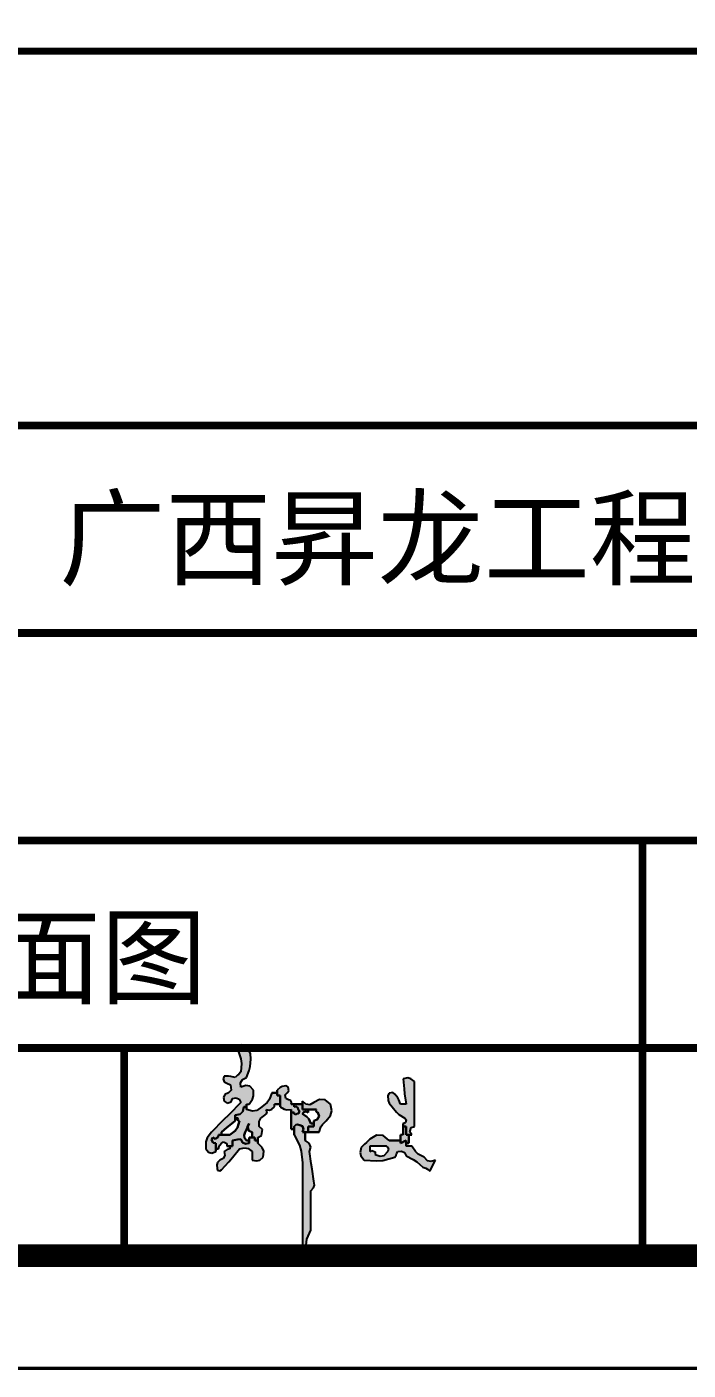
# Model space of a CAD drawing. Header units: millimetres. Extents: x -255 to 9196, y 129 to 426.
# Drawn here: x 7781.3 to 7810.6, y 129.3 to 188.8 of the extents above; entities that cross this region are included whole.
import ezdxf
from ezdxf.enums import TextEntityAlignment as Align

# ---------------------------------------------------------------- set-up
doc = ezdxf.new("R2010")
doc.units = ezdxf.units.MM
doc.layers.add('不打印', color=7, linetype='Continuous', plot=False)
doc.layers.add('地质-图框', color=7, linetype='Continuous')
doc.layers.add('地质-标注栏', color=7, linetype='Continuous')
doc.styles.add('LZ_PMT_LINE', font='', dxfattribs={"height": 2})
doc.styles.get("Standard").update_dxf_attribs({"font": 'simfang.ttf', "height": 2.5})
doc.styles.get('LZ_PMT_LINE').set_extended_font_data('SimSun')

# ---------------------------------------------------------------- blocks, each defined once
blk = doc.blocks.new('zhengyi')
h = blk.add_hatch(color=256)
h.dxf.hatch_style = 1
h.paths.add_polyline_path([(256.6931, 181.627), (256.7081, 181.638), (256.7147, 181.6434), (256.7166, 181.6509), (256.7133, 181.6588), (256.7264, 181.6573), (256.735, 181.6602), (256.7446, 181.6692), (256.7446, 181.6734), (256.7446, 181.6755), (256.7446, 181.6797), (256.7654, 181.6797), (256.7654, 181.7109), (256.7613, 181.7109), (256.7592, 181.7109), (256.755, 181.7109), (256.755, 181.7213), (256.7342, 181.7213), (256.7253, 181.6975), (256.7171, 181.6857), (256.6977, 181.6692), (256.679, 181.6554), (256.6628, 181.6525), (256.6404, 181.6588), (256.6404, 181.6692), (256.63, 181.6692), (256.6264, 181.6519), (256.6161, 181.6415), (256.5987, 181.638), (256.5987, 181.6276), (256.6092, 181.6276), (256.6068, 181.6236), (256.6097, 181.6176), (256.6144, 181.6171), (256.6071, 181.5928), (256.5983, 181.5802), (256.5779, 181.5651), (256.5466, 181.5651), (256.5362, 181.5651), (256.5352, 181.5558), (256.5234, 181.5499), (256.5154, 181.5546), (256.5106, 181.5466), (256.5165, 181.5348), (256.5258, 181.5338), (256.5258, 181.513), (256.5362, 181.513), (256.5387, 181.5219), (256.5409, 181.5264), (256.5466, 181.5338), (256.5547, 181.5386), (256.5665, 181.5326), (256.5675, 181.5234), (256.5883, 181.5234), (256.5883, 181.5317), (256.5883, 181.5359), (256.5883, 181.5442), (256.6007, 181.5469), (256.607, 181.5479), (256.6196, 181.5494), (256.6259, 181.537), (256.6371, 181.5314), (256.6508, 181.5338), (256.6508, 181.5442), (256.6404, 181.5442), (256.633, 181.5545), (256.6316, 181.5633), (256.6352, 181.5755), (256.6414, 181.588), (256.6443, 181.5937), (256.6436, 181.5957), (256.6508, 181.6067), (256.6446, 181.5942), (256.6443, 181.5937), (256.6489, 181.58), (256.6612, 181.5755), (256.6612, 181.5546), (256.6717, 181.5546), (256.6717, 181.5505), (256.6717, 181.5484), (256.6717, 181.5442), (256.6821, 181.5442), (256.6821, 181.5546), (256.6966, 181.563), (256.6993, 181.5846), (256.6873, 181.5963), (256.6871, 181.6149)])
h.paths.add_polyline_path([(256.6664, 181.7317), (256.6531, 181.7455), (256.6375, 181.749), (256.6196, 181.7422), (256.6185, 181.7589), (256.6254, 181.7711), (256.6404, 181.7786), (256.6503, 181.8046), (256.6535, 181.8187), (256.656, 181.8463), (256.6549, 181.8678), (256.6476, 181.881), (256.63, 181.8932), (256.6219, 181.9001), (256.6087, 181.8975), (256.6039, 181.888), (256.6016, 181.884), (256.6045, 181.8781), (256.6092, 181.8776), (256.6189, 181.8476), (256.6211, 181.831), (256.6196, 181.7995), (256.6112, 181.7911), (256.6071, 181.787), (256.5987, 181.7786), (256.5822, 181.7817), (256.5738, 181.7827), (256.5571, 181.7838), (256.553, 181.7734), (256.5573, 181.7625), (256.5675, 181.7578), (256.5804, 181.7507), (256.5831, 181.7317), (256.5727, 181.7213), (256.5602, 181.715), (256.5547, 181.7038), (256.5571, 181.6901), (256.5681, 181.6829), (256.5838, 181.6881), (256.5883, 181.7005), (256.6021, 181.7029), (256.6132, 181.6973), (256.6196, 181.6849), (256.5758, 181.6411), (256.5539, 181.6192), (256.5102, 181.5755), (256.4943, 181.5544), (256.4893, 181.5393), (256.4893, 181.513), (256.4988, 181.5011), (256.5115, 181.4975), (256.5258, 181.5025), (256.5258, 181.5338), (256.5165, 181.5348), (256.5106, 181.5466), (256.5154, 181.5546), (256.5234, 181.5499), (256.5352, 181.5558), (256.5362, 181.5651), (256.5466, 181.5651), (256.5466, 181.5755), (256.5675, 181.5921), (256.5779, 181.6005), (256.5987, 181.6171), (256.5987, 181.6276), (256.5987, 181.638), (256.6161, 181.6415), (256.6264, 181.6519), (256.63, 181.6692), (256.6404, 181.6692), (256.6404, 181.6797), (256.6446, 181.6797), (256.6467, 181.6797), (256.6508, 181.6797), (256.6621, 181.6982), (256.6657, 181.71)])
h.paths.add_polyline_path([(256.6985, 181.5185), (256.6821, 181.5338), (256.6821, 181.5442), (256.6717, 181.5442), (256.6717, 181.5484), (256.6717, 181.5505), (256.6717, 181.5546), (256.6508, 181.5546), (256.6508, 181.5442), (256.6508, 181.5338), (256.6371, 181.5314), (256.6259, 181.537), (256.6196, 181.5494), (256.607, 181.5479), (256.6007, 181.5469), (256.5883, 181.5442), (256.5883, 181.5359), (256.5883, 181.5317), (256.5883, 181.5234), (256.5779, 181.5234), (256.5779, 181.513), (256.5689, 181.5105), (256.5644, 181.5083), (256.5571, 181.5025), (256.5595, 181.4888), (256.5539, 181.4776), (256.5414, 181.4713), (256.5323, 181.4618), (256.5294, 181.4531), (256.531, 181.44), (256.5326, 181.4336), (256.5415, 181.4307), (256.5466, 181.4348), (256.5751, 181.4648), (256.5887, 181.4805), (256.6144, 181.513), (256.6331, 181.5171), (256.646, 181.5142), (256.6612, 181.5025), (256.6612, 181.49), (256.6612, 181.4838), (256.6612, 181.4713), (256.6781, 181.468), (256.6896, 181.4709), (256.7029, 181.4817), (256.7042, 181.5041)])
h.paths.add_polyline_path([(256.8718, 181.6241), (256.8647, 181.6325), (256.8488, 181.6432), (256.8542, 181.6498), (256.8617, 181.6517), (256.8696, 181.6484), (256.8696, 181.6588), (256.8488, 181.6588), (256.8488, 181.6797), (256.8175, 181.6797), (256.8175, 181.6692), (256.8249, 181.6705), (256.8314, 181.6661), (256.8331, 181.6588), (256.8373, 181.6537), (256.8343, 181.6448), (256.8279, 181.6432), (256.8239, 181.6409), (256.8181, 181.6438), (256.8175, 181.6484), (256.8071, 181.6484), (256.8071, 181.5859), (256.8175, 181.5859), (256.8175, 181.5963), (256.8242, 181.6017), (256.8299, 181.6031), (256.8383, 181.6015), (256.8485, 181.5968), (256.8529, 181.5859), (256.8488, 181.5755), (256.8696, 181.5755), (256.8696, 181.5963), (256.8779, 181.5963), (256.8821, 181.5963), (256.8904, 181.5963), (256.8904, 181.6067), (256.88, 181.6067)])
h.paths.add_polyline_path([(256.8314, 181.6661), (256.8249, 181.6705), (256.8175, 181.6692), (256.8175, 181.6797), (256.8071, 181.6797), (256.8083, 181.6871), (256.804, 181.6936), (256.7967, 181.6953), (256.7872, 181.7), (256.7845, 181.7133), (256.7915, 181.7213), (256.7984, 181.7293), (256.7958, 181.7426), (256.7863, 181.7474), (256.7726, 181.7445), (256.7655, 181.7409), (256.755, 181.7317), (256.755, 181.7109), (256.7592, 181.7109), (256.7613, 181.7109), (256.7654, 181.7109), (256.7654, 181.6797), (256.7654, 181.6692), (256.78, 181.6601), (256.79, 181.6576), (256.8071, 181.6588), (256.8071, 181.6484), (256.8175, 181.6484), (256.8181, 181.6438), (256.8239, 181.6409), (256.8279, 181.6432), (256.8343, 181.6448), (256.8373, 181.6537), (256.8331, 181.6588)])
h.paths.add_polyline_path([(256.9529, 181.6797), (256.9333, 181.6953), (256.9124, 181.697), (256.8904, 181.6849), (256.8757, 181.6768), (256.8611, 181.6786), (256.8488, 181.6901), (256.8488, 181.6588), (256.9009, 181.6588), (256.8985, 181.6548), (256.9014, 181.6489), (256.9061, 181.6484), (256.9101, 181.635), (256.9036, 181.622), (256.8904, 181.6171), (256.8904, 181.6067), (256.8904, 181.5963), (256.8821, 181.5963), (256.8779, 181.5963), (256.8696, 181.5963), (256.8696, 181.5755), (256.9113, 181.5755), (256.9168, 181.5943), (256.9228, 181.6039), (256.9373, 181.6171), (256.9534, 181.6373), (256.9577, 181.6543)])
h.paths.add_polyline_path([(256.8792, 181.5198), (256.8738, 181.5341), (256.8592, 181.5442), (256.8592, 181.5755), (256.8488, 181.5755), (256.8529, 181.5859), (256.8485, 181.5968), (256.8383, 181.6015), (256.8299, 181.6031), (256.8242, 181.6017), (256.8175, 181.5963), (256.8175, 181.5859), (256.8175, 181.5651), (256.8372, 181.5262), (256.8438, 181.5041), (256.8488, 181.4609), (256.8488, 181.3234), (256.8488, 181.2546), (256.8488, 181.1171), (256.8571, 181.1171), (256.8613, 181.1171), (256.8696, 181.1171), (256.8621, 181.1541), (256.8646, 181.1764), (256.88, 181.2108), (256.88, 181.2692), (256.88, 181.2983), (256.88, 181.3567), (256.8899, 181.3682), (256.8928, 181.3782), (256.8904, 181.3932), (256.8842, 181.4369), (256.8811, 181.4588), (256.8748, 181.5025)])
h.paths.add_polyline_path([(257.2342, 181.5442), (257.2259, 181.54), (257.2217, 181.538), (257.2134, 181.5338), (257.2134, 181.5442), (257.1717, 181.5442), (257.1488, 181.5623), (257.1241, 181.5641), (257.0988, 181.5494), (257.0863, 181.5369), (257.08, 181.5307), (257.0675, 181.5182), (257.0634, 181.4994), (257.0663, 181.4865), (257.078, 181.4713), (257.1239, 181.4678), (257.1481, 181.47), (257.1926, 181.4817), (257.1967, 181.49), (257.1988, 181.4942), (257.203, 181.5025), (257.2168, 181.5049), (257.2279, 181.4994), (257.2342, 181.4869), (257.261, 181.4733), (257.2739, 181.4647), (257.2967, 181.4452), (257.3081, 181.4409), (257.3137, 181.4376), (257.3228, 181.4296), (257.3311, 181.4463), (257.3353, 181.4546), (257.3436, 181.4713), (257.3275, 181.4654), (257.3134, 181.4689), (257.302, 181.4817), (257.2796, 181.493), (257.269, 181.5025), (257.2551, 181.5234), (257.2467, 181.5234), (257.2426, 181.5234), (257.2342, 181.5234)])
h.paths.add_polyline_path([(257.1677, 181.5176), (257.1695, 181.5106), (257.1665, 181.5025), (257.1531, 181.4888), (257.1376, 181.4853), (257.1196, 181.4921), (257.1186, 181.5014), (257.1068, 181.5073), (257.0988, 181.5025), (257.0988, 181.5109), (257.0988, 181.515), (257.0988, 181.5234), (257.1238, 181.5234), (257.1363, 181.5234), (257.1613, 181.5234)], flags=16)
h.paths.add_polyline_path([(257.2655, 181.663), (257.2655, 181.6963), (257.2655, 181.763), (257.2522, 181.7738), (257.2407, 181.7767), (257.2238, 181.7734), (257.2268, 181.7358), (257.2289, 181.717), (257.2342, 181.6797), (257.2259, 181.6797), (257.2217, 181.6797), (257.2134, 181.6797), (257.2078, 181.6955), (257.2034, 181.7033), (257.1926, 181.7161), (257.1845, 181.7231), (257.1712, 181.7204), (257.1665, 181.7109), (257.1673, 181.6931), (257.171, 181.6831), (257.1821, 181.6692), (257.1979, 181.6497), (257.2078, 181.6409), (257.229, 181.6276), (257.2347, 181.6211), (257.2319, 181.6097), (257.2238, 181.6067), (257.2238, 181.5963), (257.2342, 181.5963), (257.2342, 181.5838), (257.2342, 181.5776), (257.2342, 181.5651), (257.2551, 181.5651), (257.2479, 181.5761), (257.2531, 181.5918), (257.2655, 181.5963)])
h.paths.add_polyline_path([(257.2447, 181.5651), (257.2342, 181.5651), (257.2342, 181.5776), (257.2342, 181.5838), (257.2342, 181.5963), (257.2238, 181.5963), (257.2238, 181.5651), (257.2197, 181.5651), (257.2176, 181.5651), (257.2134, 181.5651), (257.2134, 181.5338), (257.2217, 181.538), (257.2259, 181.54), (257.2342, 181.5442), (257.2342, 181.5338), (257.2447, 181.5338)])
for p, q in [((256.6039, 181.888), (256.6016, 181.884)), ((256.6016, 181.884), (256.6045, 181.8781)), ((256.6087, 181.8975), (256.6039, 181.888)), ((256.6045, 181.8781), (256.6092, 181.8776)), ((256.6219, 181.9001), (256.6087, 181.8975)), ((256.6092, 181.8776), (256.6189, 181.8476)), ((256.63, 181.8932), (256.6219, 181.9001)), ((256.6476, 181.881), (256.63, 181.8932)), ((256.6549, 181.8678), (256.6476, 181.881)), ((256.656, 181.8463), (256.6549, 181.8678)), ((256.6189, 181.8476), (256.6211, 181.831)), ((256.6211, 181.831), (256.6196, 181.7995)), ((256.6503, 181.8046), (256.6535, 181.8187)), ((256.6535, 181.8187), (256.656, 181.8463)), ((256.5571, 181.7838), (256.553, 181.7734)), ((256.553, 181.7734), (256.5573, 181.7625)), ((256.5738, 181.7827), (256.5571, 181.7838)), ((256.5573, 181.7625), (256.5675, 181.7578)), ((256.5822, 181.7817), (256.5738, 181.7827)), ((256.5987, 181.7786), (256.5822, 181.7817)), ((256.6071, 181.787), (256.5987, 181.7786)), ((256.6112, 181.7911), (256.6071, 181.787)), ((256.6196, 181.7995), (256.6112, 181.7911)), ((256.6185, 181.7589), (256.6254, 181.7711)), ((256.6254, 181.7711), (256.6404, 181.7786)), ((256.6404, 181.7786), (256.6503, 181.8046)), ((257.2407, 181.7767), (257.2238, 181.7734)), ((257.2238, 181.7734), (257.2268, 181.7358)), ((257.2522, 181.7738), (257.2407, 181.7767)), ((257.2655, 181.763), (257.2522, 181.7738)), ((257.2655, 181.6963), (257.2655, 181.763)), ((256.5602, 181.715), (256.5547, 181.7038)), ((256.5727, 181.7213), (256.5602, 181.715)), ((256.5675, 181.7578), (256.5804, 181.7507)), ((256.5831, 181.7317), (256.5727, 181.7213)), ((256.5804, 181.7507), (256.5831, 181.7317)), ((256.6196, 181.7422), (256.6185, 181.7589)), ((256.6375, 181.749), (256.6196, 181.7422)), ((256.6531, 181.7455), (256.6375, 181.749)), ((256.6664, 181.7317), (256.6531, 181.7455)), ((256.6621, 181.6982), (256.6657, 181.71)), ((256.6657, 181.71), (256.6664, 181.7317)), ((256.7342, 181.7213), (256.7253, 181.6975)), ((256.755, 181.7213), (256.7342, 181.7213)), ((256.7342, 181.7213), (256.755, 181.7213)), ((256.755, 181.7213), (256.7342, 181.7213)), ((256.7655, 181.7409), (256.755, 181.7317)), ((256.755, 181.7317), (256.755, 181.7109)), ((256.755, 181.7109), (256.755, 181.7317)), ((256.755, 181.7317), (256.755, 181.7109)), ((256.755, 181.7109), (256.755, 181.7213)), ((256.755, 181.7213), (256.755, 181.7109)), ((256.755, 181.7109), (256.755, 181.7213)), ((256.755, 181.7109), (256.7592, 181.7109)), ((256.7592, 181.7109), (256.755, 181.7109)), ((256.7592, 181.7109), (256.7613, 181.7109)), ((256.7613, 181.7109), (256.7592, 181.7109)), ((256.7613, 181.7109), (256.7654, 181.7109)), ((256.7654, 181.7109), (256.7613, 181.7109)), ((256.7654, 181.7109), (256.7654, 181.6692)), ((256.7654, 181.6692), (256.7654, 181.7109)), ((256.7654, 181.7109), (256.7654, 181.6692)), ((256.7654, 181.6797), (256.7654, 181.7109)), ((256.7654, 181.7109), (256.7654, 181.6797)), ((256.7654, 181.6797), (256.7654, 181.7109)), ((256.7726, 181.7445), (256.7655, 181.7409)), ((256.7863, 181.7474), (256.7726, 181.7445)), ((256.7845, 181.7133), (256.7915, 181.7213)), ((256.7872, 181.7), (256.7845, 181.7133)), ((256.7958, 181.7426), (256.7863, 181.7474)), ((256.7915, 181.7213), (256.7984, 181.7293)), ((256.7984, 181.7293), (256.7958, 181.7426)), ((257.1712, 181.7204), (257.1665, 181.7109)), ((257.1665, 181.7109), (257.1673, 181.6931)), ((257.1845, 181.7231), (257.1712, 181.7204)), ((257.1926, 181.7161), (257.1845, 181.7231)), ((257.2034, 181.7033), (257.1926, 181.7161)), ((257.2268, 181.7358), (257.2289, 181.717)), ((257.2289, 181.717), (257.2342, 181.6797)), ((256.5547, 181.7038), (256.5571, 181.6901)), ((256.5571, 181.6901), (256.5681, 181.6829)), ((256.5681, 181.6829), (256.5838, 181.6881)), ((256.6196, 181.6849), (256.5758, 181.6411)), ((256.5838, 181.6881), (256.5883, 181.7005)), ((256.5883, 181.7005), (256.6021, 181.7029)), ((256.6021, 181.7029), (256.6132, 181.6973)), ((256.6132, 181.6973), (256.6196, 181.6849)), ((256.63, 181.6692), (256.6264, 181.6519)), ((256.6264, 181.6519), (256.63, 181.6692)), ((256.6404, 181.6692), (256.63, 181.6692)), ((256.63, 181.6692), (256.6404, 181.6692)), ((256.6404, 181.6692), (256.63, 181.6692)), ((256.63, 181.6692), (256.6404, 181.6692)), ((256.6404, 181.6692), (256.63, 181.6692)), ((256.63, 181.6692), (256.6404, 181.6692)), ((256.6404, 181.6692), (256.6404, 181.6797)), ((256.6404, 181.6797), (256.6404, 181.6692)), ((256.6404, 181.6692), (256.6404, 181.6797)), ((256.6404, 181.6797), (256.6446, 181.6797)), ((256.6404, 181.6588), (256.6404, 181.6692)), ((256.6404, 181.6692), (256.6404, 181.6588)), ((256.6404, 181.6588), (256.6404, 181.6692)), ((256.6446, 181.6797), (256.6467, 181.6797)), ((256.6467, 181.6797), (256.6508, 181.6797)), ((256.6508, 181.6797), (256.6621, 181.6982)), ((256.6977, 181.6692), (256.679, 181.6554)), ((256.7171, 181.6857), (256.6977, 181.6692)), ((256.7253, 181.6975), (256.7171, 181.6857)), ((256.7264, 181.6573), (256.735, 181.6602)), ((256.735, 181.6602), (256.7446, 181.6692)), ((256.7446, 181.6755), (256.7446, 181.6797)), ((256.7446, 181.6797), (256.7654, 181.6797)), ((256.7654, 181.6797), (256.7446, 181.6797)), ((256.7446, 181.6797), (256.7654, 181.6797)), ((256.7446, 181.6734), (256.7446, 181.6755)), ((256.7446, 181.6692), (256.7446, 181.6734)), ((256.7654, 181.6692), (256.78, 181.6601)), ((256.78, 181.6601), (256.79, 181.6576)), ((256.7967, 181.6953), (256.7872, 181.7)), ((256.804, 181.6936), (256.7967, 181.6953)), ((256.8083, 181.6871), (256.804, 181.6936)), ((256.8071, 181.6797), (256.8083, 181.6871)), ((256.8175, 181.6797), (256.8071, 181.6797)), ((256.8071, 181.6797), (256.8175, 181.6797)), ((256.8175, 181.6797), (256.8071, 181.6797)), ((256.8488, 181.6797), (256.8175, 181.6797)), ((256.8175, 181.6797), (256.8488, 181.6797)), ((256.8488, 181.6797), (256.8175, 181.6797)), ((256.8175, 181.6797), (256.8175, 181.6692)), ((256.8175, 181.6692), (256.8175, 181.6797)), ((256.8175, 181.6797), (256.8175, 181.6692)), ((256.8175, 181.6692), (256.8175, 181.6797)), ((256.8175, 181.6797), (256.8175, 181.6692)), ((256.8175, 181.6692), (256.8175, 181.6797)), ((256.8175, 181.6692), (256.8249, 181.6705)), ((256.8249, 181.6705), (256.8175, 181.6692)), ((256.8249, 181.6705), (256.8314, 181.6661)), ((256.8314, 181.6661), (256.8249, 181.6705)), ((256.8314, 181.6661), (256.8331, 181.6588)), ((256.8331, 181.6588), (256.8314, 181.6661)), ((256.8611, 181.6786), (256.8488, 181.6901)), ((256.8488, 181.6901), (256.8488, 181.6588)), ((256.8488, 181.6588), (256.8488, 181.6901)), ((256.8488, 181.6901), (256.8488, 181.6588)), ((256.8488, 181.6588), (256.8488, 181.6797)), ((256.8488, 181.6797), (256.8488, 181.6588)), ((256.8488, 181.6588), (256.8488, 181.6797)), ((256.8757, 181.6768), (256.8611, 181.6786)), ((256.8904, 181.6849), (256.8757, 181.6768)), ((256.9124, 181.697), (256.8904, 181.6849)), ((256.9333, 181.6953), (256.9124, 181.697)), ((256.9529, 181.6797), (256.9333, 181.6953)), ((256.9577, 181.6543), (256.9529, 181.6797)), ((257.1673, 181.6931), (257.171, 181.6831)), ((257.171, 181.6831), (257.1821, 181.6692)), ((257.1821, 181.6692), (257.1979, 181.6497)), ((257.2078, 181.6955), (257.2034, 181.7033)), ((257.2134, 181.6797), (257.2078, 181.6955)), ((257.2217, 181.6797), (257.2134, 181.6797)), ((257.2259, 181.6797), (257.2217, 181.6797)), ((257.2342, 181.6797), (257.2259, 181.6797)), ((257.2655, 181.663), (257.2655, 181.6963)), ((257.2655, 181.5963), (257.2655, 181.663)), ((256.5539, 181.6192), (256.5102, 181.5755)), ((256.5758, 181.6411), (256.5539, 181.6192)), ((256.5779, 181.6005), (256.5987, 181.6171)), ((256.5987, 181.6171), (256.5779, 181.6005)), ((256.6161, 181.6415), (256.5987, 181.638)), ((256.5987, 181.638), (256.6161, 181.6415)), ((256.5987, 181.638), (256.5987, 181.6276)), ((256.5987, 181.6276), (256.5987, 181.638)), ((256.5987, 181.638), (256.5987, 181.6276)), ((256.5987, 181.6171), (256.5987, 181.638)), ((256.5987, 181.638), (256.5987, 181.6171)), ((256.5987, 181.6171), (256.5987, 181.638)), ((256.5987, 181.6276), (256.6092, 181.6276)), ((256.6092, 181.6276), (256.5987, 181.6276)), ((256.5987, 181.6276), (256.6092, 181.6276)), ((256.6092, 181.6276), (256.5987, 181.6276)), ((256.5987, 181.6276), (256.6092, 181.6276)), ((256.6092, 181.6276), (256.5987, 181.6276)), ((256.5987, 181.6276), (256.5987, 181.6171)), ((256.5987, 181.6171), (256.5987, 181.6276)), ((256.5987, 181.6276), (256.5987, 181.6171)), ((256.6092, 181.6276), (256.6068, 181.6236)), ((256.6068, 181.6236), (256.6092, 181.6276)), ((256.6068, 181.6236), (256.6097, 181.6176)), ((256.6097, 181.6176), (256.6068, 181.6236)), ((256.6144, 181.6171), (256.6071, 181.5928)), ((256.6071, 181.5928), (256.6144, 181.6171)), ((256.6097, 181.6176), (256.6144, 181.6171)), ((256.6144, 181.6171), (256.6097, 181.6176)), ((256.6264, 181.6519), (256.6161, 181.6415)), ((256.6161, 181.6415), (256.6264, 181.6519)), ((256.6628, 181.6525), (256.6404, 181.6588)), ((256.679, 181.6554), (256.6628, 181.6525)), ((256.6871, 181.6149), (256.6931, 181.627)), ((256.6873, 181.5963), (256.6871, 181.6149)), ((256.6931, 181.627), (256.7081, 181.638)), ((256.7081, 181.638), (256.7147, 181.6434)), ((256.7166, 181.6509), (256.7133, 181.6588)), ((256.7133, 181.6588), (256.7264, 181.6573)), ((256.7147, 181.6434), (256.7166, 181.6509)), ((256.79, 181.6576), (256.8071, 181.6588)), ((256.8071, 181.6588), (256.8071, 181.6484)), ((256.8071, 181.6484), (256.8071, 181.6588)), ((256.8071, 181.6588), (256.8071, 181.6484)), ((256.8175, 181.6484), (256.8071, 181.6484)), ((256.8071, 181.6484), (256.8175, 181.6484)), ((256.8175, 181.6484), (256.8071, 181.6484)), ((256.8071, 181.6484), (256.8071, 181.5859)), ((256.8071, 181.5859), (256.8071, 181.6484)), ((256.8071, 181.6484), (256.8071, 181.5859)), ((256.8071, 181.6484), (256.8175, 181.6484)), ((256.8175, 181.6484), (256.8071, 181.6484)), ((256.8071, 181.6484), (256.8175, 181.6484)), ((256.8181, 181.6438), (256.8175, 181.6484)), ((256.8175, 181.6484), (256.8181, 181.6438)), ((256.8239, 181.6409), (256.8181, 181.6438)), ((256.8181, 181.6438), (256.8239, 181.6409)), ((256.8279, 181.6432), (256.8239, 181.6409)), ((256.8239, 181.6409), (256.8279, 181.6432)), ((256.8343, 181.6448), (256.8279, 181.6432)), ((256.8279, 181.6432), (256.8343, 181.6448)), ((256.8331, 181.6588), (256.8373, 181.6537)), ((256.8373, 181.6537), (256.8331, 181.6588)), ((256.8373, 181.6537), (256.8343, 181.6448)), ((256.8343, 181.6448), (256.8373, 181.6537)), ((256.8696, 181.6588), (256.8488, 181.6588)), ((256.8488, 181.6588), (256.8696, 181.6588)), ((256.8696, 181.6588), (256.8488, 181.6588)), ((256.8488, 181.6588), (256.9009, 181.6588)), ((256.9009, 181.6588), (256.8488, 181.6588)), ((256.8488, 181.6588), (256.9009, 181.6588)), ((256.8488, 181.6432), (256.8542, 181.6498)), ((256.8542, 181.6498), (256.8488, 181.6432)), ((256.8647, 181.6325), (256.8488, 181.6432)), ((256.8488, 181.6432), (256.8647, 181.6325)), ((256.8542, 181.6498), (256.8617, 181.6517)), ((256.8617, 181.6517), (256.8542, 181.6498)), ((256.8617, 181.6517), (256.8696, 181.6484)), ((256.8696, 181.6484), (256.8617, 181.6517)), ((256.8718, 181.6241), (256.8647, 181.6325)), ((256.8647, 181.6325), (256.8718, 181.6241)), ((256.8696, 181.6484), (256.8696, 181.6588)), ((256.8696, 181.6588), (256.8696, 181.6484)), ((256.8696, 181.6484), (256.8696, 181.6588)), ((256.9009, 181.6588), (256.8696, 181.6588)), ((256.8696, 181.6588), (256.9009, 181.6588)), ((256.9009, 181.6588), (256.8696, 181.6588)), ((256.8696, 181.6588), (256.8696, 181.6484)), ((256.8696, 181.6484), (256.8696, 181.6588)), ((256.8696, 181.6588), (256.8696, 181.6484)), ((256.88, 181.6067), (256.8718, 181.6241)), ((256.8718, 181.6241), (256.88, 181.6067)), ((256.9036, 181.622), (256.8904, 181.6171)), ((256.8904, 181.6171), (256.9036, 181.622)), ((256.8904, 181.6171), (256.8904, 181.5963)), ((256.8904, 181.5963), (256.8904, 181.6171)), ((256.8904, 181.6171), (256.8904, 181.5963)), ((256.8904, 181.6067), (256.8904, 181.6171)), ((256.8904, 181.6171), (256.8904, 181.6067)), ((256.8904, 181.6067), (256.8904, 181.6171)), ((256.9009, 181.6588), (256.8985, 181.6548)), ((256.8985, 181.6548), (256.9009, 181.6588)), ((256.8985, 181.6548), (256.9014, 181.6489)), ((256.9014, 181.6489), (256.8985, 181.6548)), ((256.9014, 181.6489), (256.9061, 181.6484)), ((256.9061, 181.6484), (256.9014, 181.6489)), ((256.9101, 181.635), (256.9036, 181.622)), ((256.9036, 181.622), (256.9101, 181.635)), ((256.9061, 181.6484), (256.9101, 181.635)), ((256.9101, 181.635), (256.9061, 181.6484)), ((256.9228, 181.6039), (256.9373, 181.6171)), ((256.9373, 181.6171), (256.9534, 181.6373)), ((256.9534, 181.6373), (256.9577, 181.6543)), ((257.1979, 181.6497), (257.2078, 181.6409)), ((257.2078, 181.6409), (257.229, 181.6276)), ((257.2319, 181.6097), (257.2238, 181.6067)), ((257.229, 181.6276), (257.2347, 181.6211)), ((257.2347, 181.6211), (257.2319, 181.6097)), ((256.5102, 181.5755), (256.4943, 181.5544)), ((256.5362, 181.5651), (256.5352, 181.5558)), ((256.5352, 181.5558), (256.5362, 181.5651)), ((256.5779, 181.5651), (256.5362, 181.5651)), ((256.5362, 181.5651), (256.5779, 181.5651)), ((256.5779, 181.5651), (256.5362, 181.5651)), ((256.5362, 181.5651), (256.5466, 181.5651)), ((256.5466, 181.5651), (256.5362, 181.5651)), ((256.5362, 181.5651), (256.5466, 181.5651)), ((256.5466, 181.5755), (256.5675, 181.5921)), ((256.5675, 181.5921), (256.5466, 181.5755)), ((256.5466, 181.5651), (256.5466, 181.5755)), ((256.5466, 181.5755), (256.5466, 181.5651)), ((256.5466, 181.5651), (256.5466, 181.5755)), ((256.5466, 181.5755), (256.5466, 181.5651)), ((256.5466, 181.5651), (256.5466, 181.5755)), ((256.5466, 181.5755), (256.5466, 181.5651)), ((256.5466, 181.5651), (256.5779, 181.5651)), ((256.5779, 181.5651), (256.5466, 181.5651)), ((256.5466, 181.5651), (256.5779, 181.5651)), ((256.5675, 181.5921), (256.5779, 181.6005)), ((256.5779, 181.6005), (256.5675, 181.5921)), ((256.5983, 181.5802), (256.5779, 181.5651)), ((256.5779, 181.5651), (256.5983, 181.5802)), ((256.6071, 181.5928), (256.5983, 181.5802)), ((256.5983, 181.5802), (256.6071, 181.5928)), ((256.6316, 181.5633), (256.6352, 181.5755)), ((256.6352, 181.5755), (256.6316, 181.5633)), ((256.633, 181.5545), (256.6316, 181.5633)), ((256.6316, 181.5633), (256.633, 181.5545)), ((256.6352, 181.5755), (256.6414, 181.588)), ((256.6414, 181.588), (256.6352, 181.5755)), ((256.6414, 181.588), (256.6446, 181.5942)), ((256.6446, 181.5942), (256.6414, 181.588)), ((256.6508, 181.6067), (256.6436, 181.5957)), ((256.6436, 181.5957), (256.6508, 181.6067)), ((256.6436, 181.5957), (256.6489, 181.58)), ((256.6489, 181.58), (256.6436, 181.5957)), ((256.6446, 181.5942), (256.6508, 181.6067)), ((256.6508, 181.6067), (256.6446, 181.5942)), ((256.6489, 181.58), (256.6612, 181.5755)), ((256.6612, 181.5755), (256.6489, 181.58)), ((256.6612, 181.5755), (256.6612, 181.5546)), ((256.6612, 181.5546), (256.6612, 181.5755)), ((256.6612, 181.5755), (256.6612, 181.5546)), ((256.6612, 181.5546), (256.6612, 181.5755)), ((256.6612, 181.5755), (256.6612, 181.5546)), ((256.6612, 181.5546), (256.6612, 181.5755)), ((256.6821, 181.5546), (256.6966, 181.563)), ((256.6993, 181.5846), (256.6873, 181.5963)), ((256.6966, 181.563), (256.6993, 181.5846)), ((256.8071, 181.5859), (256.8175, 181.5859)), ((256.8175, 181.5859), (256.8071, 181.5859)), ((256.8071, 181.5859), (256.8175, 181.5859)), ((256.8242, 181.6017), (256.8175, 181.5963)), ((256.8175, 181.5963), (256.8242, 181.6017)), ((256.8175, 181.5963), (256.8175, 181.5651)), ((256.8175, 181.5651), (256.8175, 181.5963)), ((256.8175, 181.5963), (256.8175, 181.5651)), ((256.8175, 181.5859), (256.8175, 181.5963)), ((256.8175, 181.5963), (256.8175, 181.5859)), ((256.8175, 181.5859), (256.8175, 181.5963)), ((256.8175, 181.5651), (256.8372, 181.5262)), ((256.8299, 181.6031), (256.8242, 181.6017)), ((256.8242, 181.6017), (256.8299, 181.6031)), ((256.8383, 181.6015), (256.8299, 181.6031)), ((256.8299, 181.6031), (256.8383, 181.6015)), ((256.8485, 181.5968), (256.8383, 181.6015)), ((256.8383, 181.6015), (256.8485, 181.5968)), ((256.8529, 181.5859), (256.8485, 181.5968)), ((256.8485, 181.5968), (256.8529, 181.5859)), ((256.8488, 181.5755), (256.8529, 181.5859)), ((256.8529, 181.5859), (256.8488, 181.5755)), ((256.8592, 181.5755), (256.8488, 181.5755)), ((256.8488, 181.5755), (256.8592, 181.5755)), ((256.8592, 181.5755), (256.8488, 181.5755)), ((256.8488, 181.5755), (256.8696, 181.5755)), ((256.8696, 181.5755), (256.8488, 181.5755)), ((256.8488, 181.5755), (256.8696, 181.5755)), ((256.8592, 181.5442), (256.8592, 181.5755)), ((256.8592, 181.5755), (256.8592, 181.5442)), ((256.8592, 181.5442), (256.8592, 181.5755)), ((256.8696, 181.5755), (256.8696, 181.5963)), ((256.8696, 181.5963), (256.8696, 181.5755)), ((256.8696, 181.5755), (256.8696, 181.5963)), ((256.8696, 181.5963), (256.8779, 181.5963)), ((256.8779, 181.5963), (256.8696, 181.5963)), ((256.8696, 181.5963), (256.8696, 181.5755)), ((256.8696, 181.5755), (256.8696, 181.5963)), ((256.8696, 181.5963), (256.8696, 181.5755)), ((256.8696, 181.5755), (256.9113, 181.5755)), ((256.9113, 181.5755), (256.8696, 181.5755)), ((256.8696, 181.5755), (256.9113, 181.5755)), ((256.8779, 181.5963), (256.8821, 181.5963)), ((256.8821, 181.5963), (256.8779, 181.5963)), ((256.8904, 181.6067), (256.88, 181.6067)), ((256.88, 181.6067), (256.8904, 181.6067)), ((256.8904, 181.6067), (256.88, 181.6067)), ((256.88, 181.6067), (256.8904, 181.6067)), ((256.8904, 181.6067), (256.88, 181.6067)), ((256.88, 181.6067), (256.8904, 181.6067)), ((256.8821, 181.5963), (256.8904, 181.5963)), ((256.8904, 181.5963), (256.8821, 181.5963)), ((256.8904, 181.5963), (256.8904, 181.6067)), ((256.8904, 181.6067), (256.8904, 181.5963)), ((256.8904, 181.5963), (256.8904, 181.6067)), ((256.9113, 181.5755), (256.9168, 181.5943)), ((256.9168, 181.5943), (256.9228, 181.6039)), ((257.1241, 181.5641), (257.0988, 181.5494)), ((257.1488, 181.5623), (257.1241, 181.5641)), ((257.1717, 181.5442), (257.1488, 181.5623)), ((257.2176, 181.5651), (257.2134, 181.5651)), ((257.2134, 181.5651), (257.2134, 181.5338)), ((257.2134, 181.5338), (257.2134, 181.5651)), ((257.2134, 181.5651), (257.2134, 181.5338)), ((257.2197, 181.5651), (257.2176, 181.5651)), ((257.2238, 181.5651), (257.2197, 181.5651)), ((257.2238, 181.6067), (257.2238, 181.5963)), ((257.2238, 181.5963), (257.2238, 181.6067)), ((257.2238, 181.6067), (257.2238, 181.5963)), ((257.2342, 181.5963), (257.2238, 181.5963)), ((257.2238, 181.5963), (257.2342, 181.5963)), ((257.2342, 181.5963), (257.2238, 181.5963)), ((257.2238, 181.5963), (257.2238, 181.5651)), ((257.2238, 181.5651), (257.2238, 181.5963)), ((257.2238, 181.5963), (257.2238, 181.5651)), ((257.2238, 181.5963), (257.2342, 181.5963)), ((257.2342, 181.5963), (257.2238, 181.5963)), ((257.2238, 181.5963), (257.2342, 181.5963)), ((257.2342, 181.5838), (257.2342, 181.5963)), ((257.2342, 181.5963), (257.2342, 181.5838)), ((257.2342, 181.5776), (257.2342, 181.5838)), ((257.2342, 181.5838), (257.2342, 181.5776)), ((257.2342, 181.5651), (257.2342, 181.5776)), ((257.2342, 181.5776), (257.2342, 181.5651)), ((257.2447, 181.5651), (257.2342, 181.5651)), ((257.2342, 181.5651), (257.2447, 181.5651)), ((257.2447, 181.5651), (257.2342, 181.5651)), ((257.2342, 181.5651), (257.2551, 181.5651)), ((257.2551, 181.5651), (257.2342, 181.5651)), ((257.2342, 181.5651), (257.2551, 181.5651)), ((257.2447, 181.5338), (257.2447, 181.5651)), ((257.2447, 181.5651), (257.2447, 181.5338)), ((257.2447, 181.5338), (257.2447, 181.5651)), ((257.2479, 181.5761), (257.2531, 181.5918)), ((257.2551, 181.5651), (257.2479, 181.5761)), ((257.2531, 181.5918), (257.2655, 181.5963)), ((256.4943, 181.5544), (256.4893, 181.5393)), ((256.4893, 181.5393), (256.4893, 181.513)), ((256.4893, 181.513), (256.4988, 181.5011)), ((256.5154, 181.5546), (256.5106, 181.5466)), ((256.5106, 181.5466), (256.5154, 181.5546)), ((256.5106, 181.5466), (256.5165, 181.5348)), ((256.5165, 181.5348), (256.5106, 181.5466)), ((256.5234, 181.5499), (256.5154, 181.5546)), ((256.5154, 181.5546), (256.5234, 181.5499)), ((256.5165, 181.5348), (256.5258, 181.5338)), ((256.5258, 181.5338), (256.5165, 181.5348)), ((256.5352, 181.5558), (256.5234, 181.5499)), ((256.5234, 181.5499), (256.5352, 181.5558)), ((256.5258, 181.5338), (256.5258, 181.513)), ((256.5258, 181.513), (256.5258, 181.5338)), ((256.5258, 181.5338), (256.5258, 181.513)), ((256.5258, 181.5025), (256.5258, 181.5338)), ((256.5258, 181.5338), (256.5258, 181.5025)), ((256.5258, 181.5025), (256.5258, 181.5338)), ((256.5258, 181.513), (256.5362, 181.513)), ((256.5362, 181.513), (256.5258, 181.513)), ((256.5258, 181.513), (256.5362, 181.513)), ((256.5362, 181.513), (256.5387, 181.5219)), ((256.5387, 181.5219), (256.5409, 181.5264)), ((256.5409, 181.5264), (256.5466, 181.5338)), ((256.5466, 181.5338), (256.5547, 181.5386)), ((256.5547, 181.5386), (256.5665, 181.5326)), ((256.5689, 181.5105), (256.5644, 181.5083)), ((256.5665, 181.5326), (256.5675, 181.5234)), ((256.5675, 181.5234), (256.5883, 181.5234)), ((256.5883, 181.5234), (256.5675, 181.5234)), ((256.5675, 181.5234), (256.5883, 181.5234)), ((256.5779, 181.513), (256.5689, 181.5105)), ((256.5883, 181.5234), (256.5779, 181.5234)), ((256.5779, 181.5234), (256.5883, 181.5234)), ((256.5883, 181.5234), (256.5779, 181.5234)), ((256.5779, 181.5234), (256.5779, 181.513)), ((256.5779, 181.513), (256.5779, 181.5234)), ((256.5779, 181.5234), (256.5779, 181.513)), ((256.5883, 181.5442), (256.6007, 181.5469)), ((256.6007, 181.5469), (256.5883, 181.5442)), ((256.5883, 181.5359), (256.5883, 181.5442)), ((256.5883, 181.5442), (256.5883, 181.5359)), ((256.5883, 181.5317), (256.5883, 181.5359)), ((256.5883, 181.5359), (256.5883, 181.5317)), ((256.5883, 181.5234), (256.5883, 181.5317)), ((256.5883, 181.5317), (256.5883, 181.5234)), ((256.5887, 181.4805), (256.6144, 181.513)), ((256.6007, 181.5469), (256.607, 181.5479)), ((256.607, 181.5479), (256.6007, 181.5469)), ((256.607, 181.5479), (256.6196, 181.5494)), ((256.6196, 181.5494), (256.607, 181.5479)), ((256.6144, 181.513), (256.6331, 181.5171)), ((256.6196, 181.5494), (256.6259, 181.537)), ((256.6259, 181.537), (256.6196, 181.5494)), ((256.6259, 181.537), (256.6371, 181.5314)), ((256.6371, 181.5314), (256.6259, 181.537)), ((256.6404, 181.5442), (256.633, 181.5545)), ((256.633, 181.5545), (256.6404, 181.5442)), ((256.6331, 181.5171), (256.646, 181.5142)), ((256.6371, 181.5314), (256.6508, 181.5338)), ((256.6508, 181.5338), (256.6371, 181.5314)), ((256.6508, 181.5442), (256.6404, 181.5442)), ((256.6404, 181.5442), (256.6508, 181.5442)), ((256.6508, 181.5442), (256.6404, 181.5442)), ((256.6404, 181.5442), (256.6508, 181.5442)), ((256.6508, 181.5442), (256.6404, 181.5442)), ((256.6404, 181.5442), (256.6508, 181.5442)), ((256.646, 181.5142), (256.6612, 181.5025)), ((256.6717, 181.5546), (256.6508, 181.5546)), ((256.6508, 181.5546), (256.6717, 181.5546)), ((256.6717, 181.5546), (256.6508, 181.5546)), ((256.6508, 181.5546), (256.6508, 181.5338)), ((256.6508, 181.5338), (256.6508, 181.5546)), ((256.6508, 181.5546), (256.6508, 181.5338)), ((256.6508, 181.5442), (256.6508, 181.5546)), ((256.6508, 181.5546), (256.6508, 181.5442)), ((256.6508, 181.5442), (256.6508, 181.5546)), ((256.6508, 181.5546), (256.6612, 181.5546)), ((256.6612, 181.5546), (256.6508, 181.5546)), ((256.6508, 181.5546), (256.6612, 181.5546)), ((256.6508, 181.5338), (256.6508, 181.5442)), ((256.6508, 181.5442), (256.6508, 181.5338)), ((256.6508, 181.5338), (256.6508, 181.5442)), ((256.6612, 181.5546), (256.6717, 181.5546)), ((256.6717, 181.5546), (256.6612, 181.5546)), ((256.6612, 181.5546), (256.6717, 181.5546)), ((256.6717, 181.5546), (256.6717, 181.5505)), ((256.6717, 181.5505), (256.6717, 181.5546)), ((256.6717, 181.5505), (256.6717, 181.5484)), ((256.6717, 181.5484), (256.6717, 181.5505)), ((256.6717, 181.5484), (256.6717, 181.5442)), ((256.6717, 181.5442), (256.6717, 181.5484)), ((256.6717, 181.5442), (256.6821, 181.5442)), ((256.6821, 181.5442), (256.6717, 181.5442)), ((256.6717, 181.5442), (256.6821, 181.5442)), ((256.6821, 181.5442), (256.6717, 181.5442)), ((256.6717, 181.5442), (256.6821, 181.5442)), ((256.6821, 181.5442), (256.6717, 181.5442)), ((256.6821, 181.5442), (256.6821, 181.5546)), ((256.6821, 181.5546), (256.6821, 181.5442)), ((256.6821, 181.5442), (256.6821, 181.5546)), ((256.6821, 181.5338), (256.6821, 181.5442)), ((256.6821, 181.5442), (256.6821, 181.5338)), ((256.6821, 181.5338), (256.6821, 181.5442)), ((256.6985, 181.5185), (256.6821, 181.5338)), ((256.7042, 181.5041), (256.6985, 181.5185)), ((256.8372, 181.5262), (256.8438, 181.5041)), ((256.8738, 181.5341), (256.8592, 181.5442)), ((256.8792, 181.5198), (256.8738, 181.5341)), ((256.8748, 181.5025), (256.8792, 181.5198)), ((257.0675, 181.5182), (257.0634, 181.4994)), ((257.08, 181.5307), (257.0675, 181.5182)), ((257.0863, 181.5369), (257.08, 181.5307)), ((257.0988, 181.5494), (257.0863, 181.5369)), ((257.1238, 181.5234), (257.0988, 181.5234)), ((257.0988, 181.5234), (257.0988, 181.515)), ((257.0988, 181.515), (257.0988, 181.5109)), ((257.0988, 181.5109), (257.0988, 181.5025)), ((257.1363, 181.5234), (257.1238, 181.5234)), ((257.1613, 181.5234), (257.1363, 181.5234)), ((257.1677, 181.5176), (257.1613, 181.5234)), ((257.1665, 181.5025), (257.1695, 181.5106)), ((257.1695, 181.5106), (257.1677, 181.5176)), ((257.2134, 181.5442), (257.1717, 181.5442)), ((257.1717, 181.5442), (257.2134, 181.5442)), ((257.2134, 181.5442), (257.1717, 181.5442)), ((257.2134, 181.5338), (257.2134, 181.5442)), ((257.2134, 181.5442), (257.2134, 181.5338)), ((257.2134, 181.5338), (257.2134, 181.5442)), ((257.2217, 181.538), (257.2134, 181.5338)), ((257.2134, 181.5338), (257.2217, 181.538)), ((257.2259, 181.54), (257.2217, 181.538)), ((257.2217, 181.538), (257.2259, 181.54)), ((257.2342, 181.5442), (257.2259, 181.54)), ((257.2259, 181.54), (257.2342, 181.5442)), ((257.2342, 181.5234), (257.2342, 181.5442)), ((257.2342, 181.5442), (257.2342, 181.5234)), ((257.2342, 181.5234), (257.2342, 181.5442)), ((257.2342, 181.5442), (257.2342, 181.5338)), ((257.2342, 181.5338), (257.2342, 181.5442)), ((257.2342, 181.5442), (257.2342, 181.5338)), ((257.2342, 181.5338), (257.2447, 181.5338)), ((257.2447, 181.5338), (257.2342, 181.5338)), ((257.2342, 181.5338), (257.2447, 181.5338)), ((257.2426, 181.5234), (257.2342, 181.5234)), ((257.2467, 181.5234), (257.2426, 181.5234)), ((257.2551, 181.5234), (257.2467, 181.5234)), ((257.269, 181.5025), (257.2551, 181.5234)), ((256.4988, 181.5011), (256.5115, 181.4975)), ((256.5115, 181.4975), (256.5258, 181.5025)), ((256.5323, 181.4618), (256.5294, 181.4531)), ((256.5414, 181.4713), (256.5323, 181.4618)), ((256.5539, 181.4776), (256.5414, 181.4713)), ((256.5466, 181.4348), (256.5751, 181.4648)), ((256.5595, 181.4888), (256.5539, 181.4776)), ((256.5644, 181.5083), (256.5571, 181.5025)), ((256.5571, 181.5025), (256.5595, 181.4888)), ((256.5751, 181.4648), (256.5887, 181.4805)), ((256.6612, 181.5025), (256.6612, 181.49)), ((256.6612, 181.49), (256.6612, 181.4838)), ((256.6612, 181.4838), (256.6612, 181.4713)), ((256.6612, 181.4713), (256.6781, 181.468)), ((256.6781, 181.468), (256.6896, 181.4709)), ((256.6896, 181.4709), (256.7029, 181.4817)), ((256.7029, 181.4817), (256.7042, 181.5041)), ((256.8438, 181.5041), (256.8488, 181.4609)), ((256.8488, 181.4609), (256.8488, 181.3234)), ((256.8811, 181.4588), (256.8748, 181.5025)), ((257.0634, 181.4994), (257.0663, 181.4865)), ((257.0663, 181.4865), (257.078, 181.4713)), ((257.078, 181.4713), (257.1239, 181.4678)), ((257.0988, 181.5025), (257.1068, 181.5073)), ((257.1068, 181.5073), (257.1186, 181.5014)), ((257.1186, 181.5014), (257.1196, 181.4921)), ((257.1196, 181.4921), (257.1376, 181.4853)), ((257.1239, 181.4678), (257.1481, 181.47)), ((257.1376, 181.4853), (257.1531, 181.4888)), ((257.1481, 181.47), (257.1926, 181.4817)), ((257.1531, 181.4888), (257.1665, 181.5025)), ((257.1926, 181.4817), (257.1967, 181.49)), ((257.1967, 181.49), (257.1988, 181.4942)), ((257.1988, 181.4942), (257.203, 181.5025)), ((257.203, 181.5025), (257.2168, 181.5049)), ((257.2168, 181.5049), (257.2279, 181.4994)), ((257.2279, 181.4994), (257.2342, 181.4869)), ((257.2342, 181.4869), (257.261, 181.4733)), ((257.261, 181.4733), (257.2739, 181.4647)), ((257.2796, 181.493), (257.269, 181.5025)), ((257.2739, 181.4647), (257.2967, 181.4452)), ((257.302, 181.4817), (257.2796, 181.493)), ((257.3134, 181.4689), (257.302, 181.4817)), ((257.3275, 181.4654), (257.3134, 181.4689)), ((257.3436, 181.4713), (257.3275, 181.4654)), ((257.3353, 181.4546), (257.3436, 181.4713)), ((256.5294, 181.4531), (256.531, 181.44)), ((256.531, 181.44), (256.5326, 181.4336)), ((256.5326, 181.4336), (256.5415, 181.4307)), ((256.5415, 181.4307), (256.5466, 181.4348)), ((256.8842, 181.4369), (256.8811, 181.4588)), ((256.8904, 181.3932), (256.8842, 181.4369)), ((257.2967, 181.4452), (257.3081, 181.4409)), ((257.3081, 181.4409), (257.3137, 181.4376)), ((257.3137, 181.4376), (257.3228, 181.4296)), ((257.3228, 181.4296), (257.3311, 181.4463)), ((257.3311, 181.4463), (257.3353, 181.4546)), ((256.88, 181.3567), (256.8899, 181.3682)), ((256.8899, 181.3682), (256.8928, 181.3782)), ((256.8928, 181.3782), (256.8904, 181.3932)), ((256.8488, 181.3234), (256.8488, 181.2546)), ((256.88, 181.2983), (256.88, 181.3567)), ((256.88, 181.2692), (256.88, 181.2983)), ((256.88, 181.2108), (256.88, 181.2692)), ((256.8488, 181.2546), (256.8488, 181.1171)), ((256.8646, 181.1764), (256.88, 181.2108)), ((256.8621, 181.1541), (256.8646, 181.1764)), ((256.8488, 181.1171), (256.8571, 181.1171)), ((256.8571, 181.1171), (256.8613, 181.1171)), ((256.8613, 181.1171), (256.8696, 181.1171)), ((256.8696, 181.1171), (256.8621, 181.1541))]:
    blk.add_line(p, q)

msp = doc.modelspace()

# ---------------------------------------------------------------- linework, layer by layer
at = {"const_width": 0.345}
for points in [[(7716.631, 171.112), (7900.49, 171.112), (7900.49, 134.34), (7716.631, 134.34), (7716.631, 171.112)], [(7716.631, 171.112), (7900.49, 171.112), (7900.49, 134.34), (7716.631, 134.34), (7716.631, 171.112)], [(7716.631, 161.919), (7900.49, 161.919)], [(7716.631, 152.726), (7900.49, 152.726)], [(7808.56, 152.726), (7808.56, 134.34)], [(7716.631, 143.533), (7900.49, 143.533)], [(7739.613, 143.533), (7900.49, 143.533)], [(7785.583, 143.533), (7785.583, 134.34)]]:
    msp.add_lwpolyline(points, dxfattribs=at)
at = {"layer": '不打印', "linetype": 'Continuous', "const_width": 0.15}
msp.add_lwpolyline([(7485.49, 129.34), (7905.49, 129.34), (7905.49, 426.34), (7485.49, 426.34), (7485.49, 129.34)], dxfattribs=at)
at = {"layer": '地质-图框', "linetype": 'Continuous', "const_width": 1}
msp.add_lwpolyline([(7490.49, 134.34), (7900.49, 134.34), (7900.49, 421.34), (7490.49, 421.34), (7490.49, 134.34), (7900.49, 134.34)], dxfattribs=at)
at = {"layer": '地质-标注栏', "color": 7, "linetype": 'Continuous', "const_width": 0.3}
msp.add_lwpolyline([(7498.195, 187.69), (7892.781, 187.69)], dxfattribs=at)

# ---------------------------------------------------------------- block references
at = {"linetype": 'Continuous', "xscale": 11.90925452421711, "yscale": 11.90925452421711, "zscale": 11.90925452421711}
msp.add_blockref('zhengyi', (4734.61, -2022.617), dxfattribs=at)

# ---------------------------------------------------------------- texts
at = {"style": 'LZ_PMT_LINE'}
msp.add_text('广西昇龙工程勘察设计检测有限公司', height=3.44736, dxfattribs=at).set_placement((7820.328, 164.392), align=Align.CENTER)
msp.add_text('工程地质剖面图', height=3.4474).set_placement((7772.794, 145.845), align=Align.CENTER)

doc.saveas('drawing.dxf')
